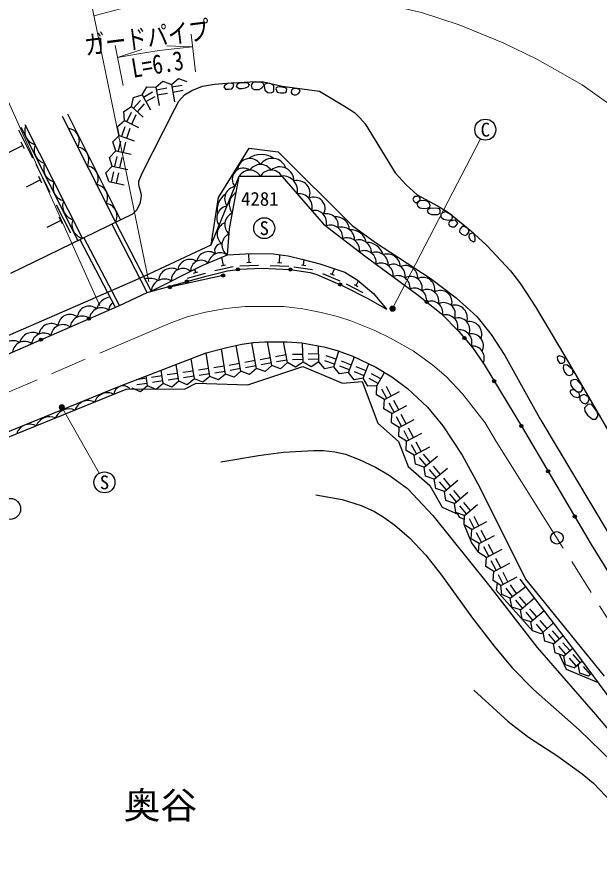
# Model space of a CAD drawing. Units: millimetres, scale not verified. Extents: x 40000 to 680000, y 20000 to 380000.
# Drawn here: x 418004 to 473507, y 259342 to 338934 of the extents above; entities that cross this region are included whole.
import ezdxf
from ezdxf.enums import TextEntityAlignment as Align

# ---------------------------------------------------------------- set-up
doc = ezdxf.new("R2010")
doc.units = ezdxf.units.MM
doc.header["$LTSCALE"] = 1000
doc.linetypes.add('CHAIN', pattern=[18.5, 12, -1.5, 3.5, -1.5])
for name, color, linetype, lineweight in [('M-BGD', 7, 'Continuous', 25), ('M-BMK', 2, 'CHAIN', 13), ('M-BMK-SRVR', 3, 'Continuous', 25), ('M-STR-HTXT', 7, 'Continuous', 13), ('M-STR-STRC', 7, 'Continuous', 25)]:
    doc.layers.add(name, color=color, linetype=linetype, lineweight=lineweight)
doc.layers.add('M-BMK-HTXT', color=7, linetype='Continuous')
doc.styles.add('ＭＳ ゴシック', font='')
doc.styles.get('ＭＳ ゴシック').set_extended_font_data('MS Gothic')

msp = doc.modelspace()

# ---------------------------------------------------------------- hatches: boundary and pattern name
at = {"layer": 'M-BGD'}
for points in [[(437821, 314319, -1), (437528, 314255, -1)], [(438922, 314849, -0.41421), (439050, 315018, -0.41421), (439219, 314891, -1)], [(443914, 314862, -1), (444213, 314847, -1)], [(434068, 313673, -1), (434357, 313752, -1)], [(432741, 313203, -1), (432448, 313138, -1)], [(448678, 313486, -0.41421), (448875, 313565, -0.41421), (448954, 313368, -1)], [(456937, 311865, -0.41421), (457148, 311889, -0.41421), (457172, 311679, -1)], [(424753, 310113, -1), (425028, 310233, -0.41421), (424951, 310036, -0.41421)], [(420173, 308107, -1), (420448, 308227, -0.41421), (420371, 308030, -0.41421)], [(460564, 308442, -0.41421), (460776, 308425, -0.41421), (460759, 308214, -1)], [(463411, 304343, -0.41421), (463617, 304293, -0.41421), (463567, 304087, -1)], [(466008, 300071, -0.41421), (466215, 300021, -0.41421), (466164, 299815, -1)], [(468553, 295767, -0.41421), (468759, 295714, -0.41421), (468706, 295509, -1)], [(471094, 291461, -0.41421), (471299, 291408, -0.41421), (471246, 291202, -1)]]:
    msp.add_hatch(color=256, dxfattribs=at).paths.add_polyline_path(points)
at = {"layer": 'M-STR-HTXT'}
for points in [[(454036, 311248, -1), (453596, 311009, -1)], [(422527, 301850, -1), (422088, 301610, -1)]]:
    msp.add_hatch(color=256, dxfattribs=at).paths.add_polyline_path(points)

# ---------------------------------------------------------------- linework, layer by layer
at = {"layer": 'M-BGD'}
for p, q in [((431267, 332226), (431927, 332800)), ((431927, 332800), (432744, 332487)), ((432744, 332487), (433404, 333061)), ((433404, 333061), (434221, 332749)), ((429955, 331498), (430393, 332256)), ((430393, 332256), (431267, 332226)), ((431267, 332226), (431573, 330492)), ((431310, 331980), (432295, 332154)), ((432744, 332487), (433036, 330832)), ((432787, 332241), (433772, 332415)), ((432874, 331749), (433859, 331923)), ((428944, 330390), (429117, 331248)), ((429117, 331248), (429955, 331498)), ((429955, 331498), (430751, 330065)), ((430077, 331279), (430951, 331765)), ((430320, 330842), (431194, 331328)), ((431397, 331488), (432382, 331662)), ((428211, 329913), (428944, 330390)), ((428944, 330390), (430067, 329365)), ((429129, 330222), (429803, 330960)), ((429498, 329885), (430172, 330623)), ((422833, 329694), (427900, 319599)), ((428286, 329042), (428211, 329913)), ((428511, 328932), (428949, 329831)), ((428961, 328713), (429399, 329612)), ((422342, 329447), (427406, 319359)), ((427608, 328490), (428286, 329042)), ((428286, 329042), (429611, 328396)), ((419545, 325462), (418194, 328141)), ((418398, 328403), (423834, 317621)), ((424265, 317831), (418825, 328650)), ((427776, 327632), (427608, 328490)), ((428011, 327547), (428351, 328487)), ((428481, 327376), (428821, 328317)), ((427171, 327000), (427776, 327632)), ((427776, 327632), (429200, 327116)), ((418601, 326667), (417262, 325991)), ((418759, 326354), (418444, 326979)), ((427444, 326169), (427171, 327000)), ((427688, 326113), (427909, 327089)), ((428175, 326003), (428397, 326978)), ((426839, 325537), (427444, 326169)), ((427112, 324706), (426839, 325537)), ((427356, 324651), (427577, 325626)), ((427444, 326169), (428910, 325836)), ((421198, 322183), (419848, 324862)), ((427843, 324540), (428065, 325515)), ((426507, 324074), (427112, 324706)), ((426780, 323243), (426507, 324074)), ((427024, 323188), (427245, 324163)), ((427112, 324706), (428578, 324373)), ((427511, 323077), (427733, 324052)), ((420255, 323387), (418916, 322712)), ((420413, 323075), (420097, 323700)), ((426780, 323243), (428246, 322911)), ((436546, 317198), (439205, 323734)), ((423148, 318316), (421797, 320995)), ((422205, 319520), (420866, 318845)), ((422362, 319208), (422047, 319833)), ((430431, 312673), (427061, 319191)), ((427406, 319359), (430826, 312782)), ((424021, 317712), (427393, 311269)), ((427787, 311441), (424410, 317902)), ((437696, 315248), (437537, 316017)), ((440142, 315538), (440108, 316364)), ((443049, 315504), (443085, 316262)), ((437490, 315205), (437901, 315290)), ((439256, 315200), (441054, 315275)), ((439933, 315529), (440352, 315546)), ((442136, 315247), (443934, 315161)), ((442839, 315514), (443259, 315494)), ((445124, 315310), (445539, 315250)), ((445332, 315280), (445405, 315794)), ((434268, 314039), (436003, 314516)), ((434854, 314511), (435259, 314623)), ((435056, 314567), (434973, 314870)), ((436875, 314772), (438638, 315136)), ((444398, 315110), (446180, 314856)), ((447124, 314482), (448777, 313770)), ((447876, 314485), (448262, 314319)), ((448069, 314402), (448294, 314924)), ((437674, 314287), (432595, 313170)), ((450331, 313340), (450554, 313770)), ((449394, 313488), (450992, 312659)), ((450145, 313437), (450518, 313243)), ((437893, 304894), (437526, 307298)), ((439368, 305166), (438914, 307629)), ((440843, 305438), (440393, 307876)), ((442318, 305710), (441901, 307973)), ((443793, 305982), (443427, 307968)), ((445293, 306023), (445242, 307848)), ((446792, 306065), (446750, 307574)), ((436410, 304668), (436068, 306909)), ((442182, 306447), (441199, 306266)), ((443657, 306720), (442674, 306538)), ((445272, 306773), (444272, 306746)), ((446771, 306815), (445772, 306787)), ((448451, 306312), (447500, 306623)), ((448218, 305599), (448701, 307078)), ((449615, 305054), (450190, 306526)), ((433444, 304216), (433201, 305814)), ((434927, 304442), (434634, 306363)), ((437780, 305635), (436791, 305484)), ((439232, 305903), (438248, 305722)), ((440707, 306175), (439724, 305994)), ((440798, 305684), (439814, 305502)), ((442273, 305956), (441289, 305774)), ((442318, 305710), (441662, 305131)), ((443137, 305403), (442318, 305710)), ((443748, 306228), (442765, 306046)), ((443793, 305982), (443137, 305403)), ((444555, 305553), (443793, 305982)), ((445286, 306273), (444286, 306246)), ((445293, 306023), (444555, 305553)), ((446055, 305594), (445293, 306023)), ((446785, 306315), (445786, 306287)), ((446792, 306065), (446055, 305594)), ((447365, 305404), (446792, 306065)), ((448296, 305837), (447345, 306147)), ((449706, 305286), (448775, 305650)), ((449888, 305752), (448957, 306116)), ((451012, 304508), (451548, 305879)), ((431961, 303990), (431767, 305266)), ((433331, 304957), (432343, 304806)), ((434814, 305183), (433826, 305032)), ((436297, 305409), (435308, 305258)), ((436372, 304915), (435384, 304764)), ((437855, 305141), (436867, 304990)), ((437893, 304894), (437219, 304336)), ((438712, 304587), (437893, 304894)), ((439323, 305412), (438339, 305230)), ((439368, 305166), (438712, 304587)), ((440187, 304859), (439368, 305166)), ((440843, 305438), (440187, 304859)), ((441662, 305131), (440843, 305438)), ((448218, 305599), (447365, 305404)), ((448753, 304907), (448218, 305599)), ((449615, 305054), (448753, 304907)), ((450150, 304361), (449615, 305054)), ((451103, 304741), (450172, 305104)), ((451285, 305206), (450354, 305570)), ((452688, 304439), (451813, 304922)), ((452325, 303782), (453030, 305058)), ((430365, 304505), (429377, 304354)), ((430478, 303764), (430333, 304717)), ((431848, 304731), (430860, 304580)), ((431924, 304237), (430935, 304086)), ((433407, 304463), (432418, 304312)), ((433444, 304216), (432771, 303658)), ((434253, 303884), (433444, 304216)), ((434889, 304689), (433901, 304538)), ((434927, 304442), (434253, 303884)), ((435736, 304110), (434927, 304442)), ((436410, 304668), (435736, 304110)), ((437219, 304336), (436410, 304668)), ((451012, 304508), (450150, 304361)), ((451451, 303751), (451012, 304508)), ((452446, 304001), (451571, 304485)), ((429805, 303206), (428996, 303538)), ((430441, 304011), (429452, 303860)), ((430478, 303764), (429805, 303206)), ((431288, 303432), (430478, 303764)), ((431961, 303990), (431288, 303432)), ((432771, 303658), (431961, 303990)), ((452325, 303782), (451451, 303751)), ((452282, 302909), (452325, 303782)), ((453253, 302577), (452782, 303459)), ((453694, 302813), (453223, 303695)), ((453032, 302459), (452282, 302909)), ((452989, 301586), (453032, 302459)), ((453032, 302459), (454466, 303226)), ((453960, 301254), (453489, 302136)), ((453739, 301137), (455173, 301903)), ((454401, 301490), (453929, 302372)), ((453739, 301137), (452989, 301586)), ((453696, 300263), (453739, 301137)), ((455108, 300167), (454636, 301049)), ((454446, 299814), (453696, 300263)), ((454667, 299931), (454195, 300813)), ((454446, 299814), (455880, 300580)), ((454403, 298940), (454446, 299814)), ((455374, 298608), (454902, 299490)), ((455815, 298844), (455343, 299726)), ((455153, 298491), (454403, 298940)), ((455110, 297617), (455153, 298491)), ((455153, 298491), (456587, 299257)), ((456081, 297285), (455609, 298167)), ((455860, 297168), (457353, 297965)), ((456522, 297521), (456050, 298403)), ((455860, 297168), (455110, 297617)), ((455997, 296304), (455860, 297168)), ((457015, 296178), (456373, 296945)), ((457398, 296499), (456756, 297266)), ((456823, 296018), (458093, 297082)), ((456823, 296018), (455997, 296304)), ((458362, 295350), (457719, 296116)), ((456960, 295154), (456823, 296018)), ((457978, 295028), (457336, 295795)), ((457787, 294868), (459057, 295932)), ((457787, 294868), (456960, 295154)), ((457923, 294004), (457787, 294868)), ((458941, 293879), (458299, 294645)), ((459325, 294200), (458683, 294966)), ((458750, 293718), (460020, 294782)), ((458750, 293718), (457923, 294004)), ((458886, 292854), (458750, 293718)), ((460288, 293050), (459646, 293816)), ((459905, 292729), (459263, 293495)), ((459713, 292568), (460983, 293632)), ((459713, 292568), (458886, 292854)), ((459850, 291704), (459713, 292568)), ((460868, 291579), (460226, 292345)), ((461251, 291900), (460609, 292667)), ((460676, 291418), (461916, 292457)), ((460676, 291418), (459850, 291704)), ((460624, 290545), (460676, 291418)), ((462034, 290434), (461572, 291321)), ((461369, 290088), (460624, 290545)), ((461591, 290203), (461129, 291090)), ((461369, 290088), (462805, 290836)), ((461316, 289215), (461369, 290088)), ((462284, 288873), (461822, 289760)), ((462727, 289104), (462265, 289991)), ((462062, 288758), (461316, 289215)), ((462062, 288758), (463527, 289521)), ((462009, 287884), (462062, 288758)), ((462977, 287543), (462515, 288430)), ((462755, 287427), (464249, 288205)), ((463420, 287774), (462958, 288661)), ((462755, 287427), (462009, 287884)), ((462702, 286554), (462755, 287427)), ((464113, 286443), (463651, 287330)), ((463448, 286097), (462702, 286554)), ((463669, 286212), (463208, 287099)), ((463448, 286097), (464971, 286890)), ((463395, 285224), (463448, 286097)), ((464362, 284882), (463900, 285769)), ((464806, 285113), (464344, 286000)), ((464141, 284766), (463395, 285224)), ((464141, 284766), (465693, 285575)), ((464220, 283895), (464141, 284766)), ((465228, 283703), (464637, 284510)), ((465026, 283555), (466521, 284648)), ((465631, 283998), (465041, 284805)), ((465026, 283555), (464220, 283895)), ((465178, 282694), (465026, 283555)), ((466576, 282916), (465920, 283670)), ((466010, 282423), (467336, 283577)), ((466010, 282423), (465178, 282694)), ((466199, 282588), (465542, 283342)), ((466163, 281562), (466010, 282423)), ((467183, 281456), (466527, 282210)), ((467560, 281784), (466904, 282538)), ((466994, 281292), (468247, 282381)), ((466994, 281292), (466163, 281562)), ((467147, 280430), (466994, 281292)), ((468167, 280324), (467511, 281078)), ((468545, 280652), (467888, 281406)), ((467979, 280160), (469157, 281184)), ((467979, 280160), (467147, 280430)), ((468320, 279463), (468167, 280324)), ((469718, 279684), (469061, 280439)), ((469152, 279192), (468320, 279463)), ((469340, 279356), (468684, 280111)), ((469152, 279192), (470067, 279988)), ((469304, 278331), (469152, 279192)), ((470325, 278224), (469668, 278979)), ((470702, 278552), (470046, 279307)), ((470136, 278060), (470978, 278792)), ((470136, 278060), (469304, 278331)), ((470288, 277199), (470136, 278060)), ((471309, 277092), (470653, 277847)), ((471686, 277420), (471030, 278175)), ((471120, 276928), (470288, 277199)), ((471120, 276928), (471875, 277585)), ((471650, 276395), (471498, 277256)), ((472671, 276289), (472014, 277043)), ((472482, 276125), (471650, 276395)), ((472482, 276125), (472769, 276374))]:
    msp.add_line(p, q, dxfattribs=at)
for points in [[(417436, 314509), (429052, 320159), (429454, 320542), (429756, 321137), (429865, 321607), (429887, 321927), (429873, 322104), (429694, 322651), (429637, 322963), (429628, 323255), (429687, 323441), (430001, 324103), (432997, 330037), (433462, 330904), (433989, 331484), (434692, 331921), (435706, 332305), (436838, 332502), (438036, 332595), (440780, 332772), (441501, 332721), (443292, 332331), (446838, 331846), (449401, 330318), (450196, 329825), (450701, 329307), (451193, 328738), (454063, 324068), (455103, 322907), (456157, 321971), (458087, 320933), (459141, 320276), (461199, 318610), (462789, 317131), (465045, 314716), (465994, 313502), (467434, 311304), (470216, 306615), (477019, 294914)], [(438179, 332605), (437842, 332428), (437752, 332239), (437887, 332033), (438214, 332033), (438495, 332070), (438631, 332227), (438696, 332457), (438479, 332624)], [(381825, 292596), (388311, 295525), (396040, 298933), (400419, 301048), (413950, 307173), (427041, 312869), (430097, 314184), (434634, 316318), (436546, 317198), (437236, 321724), (440164, 326415), (442917, 326063), (449959, 319057), (452175, 317419), (457404, 314024), (459873, 312144), (461836, 310365), (463212, 308657), (464513, 306658), (467858, 300664), (474457, 289612)], [(438071, 316245), (438283, 318737), (439205, 323734), (443249, 323758), (447225, 319177), (451215, 316139), (456119, 312514), (458438, 310676), (460135, 308948), (461427, 307427), (462528, 305795), (466196, 299762), (472737, 288676), (476867, 282004)], [(430826, 312782), (435674, 315223), (438071, 316245), (440367, 316379), (442434, 316351), (443863, 316155), (445182, 315855), (446893, 315383), (449261, 314607), (450438, 313869), (451984, 312559), (453228, 311079)], [(349452, 255468), (357107, 268338), (360310, 272770), (362465, 275520), (372521, 285015), (375587, 287114), (379471, 289597), (382405, 291071), (389013, 294084), (396577, 297649), (400834, 299597), (414597, 305665), (427787, 311441), (430431, 312673), (436057, 314220), (438101, 314731), (439293, 314902), (441312, 314986), (444069, 314854), (445969, 314583), (446582, 314388), (449082, 313312), (451520, 312047), (453228, 311079)], [(383933, 285632), (396749, 291075), (427563, 303657), (436045, 306903), (438037, 307434), (439439, 307746), (440562, 307899), (441648, 307974), (443740, 307967), (445157, 307863), (447251, 307483), (448542, 307135), (450019, 306607), (452210, 305564), (453731, 304626), (455244, 303523), (457129, 301757), (458612, 299975), (460443, 297179), (462123, 294078), (466465, 285373), (473962, 276126)], [(434065, 303494), (435086, 304043), (440022, 303871), (445263, 305619), (449044, 304018), (450901, 304197), (452417, 300204), (454372, 298462), (455302, 296090), (457355, 294278), (458553, 292232), (460017, 291558), (460163, 291248), (460562, 291091), (460642, 290852)], [(384721, 285494), (407303, 294878), (428442, 303441), (434065, 303494)], [(471189, 303378), (470780, 303361), (470715, 303226), (470780, 303030), (471051, 302759), (471461, 302660), (471661, 302790), (471581, 303088), (471385, 303205)], [(437464, 296522), (441055, 297153), (443413, 297442), (446266, 297621), (447232, 297607), (448324, 297492), (449315, 297258), (450618, 296770), (452183, 296020), (453494, 295256), (455223, 293986), (457655, 291432), (463065, 284669), (467574, 278834), (473156, 272454), (477953, 266819)], [(446515, 293382), (449025, 292961), (450808, 292363), (452096, 291788), (453009, 291231), (454042, 290506), (455418, 289311), (456987, 287638), (458468, 285732), (461423, 281651), (463476, 278986), (465221, 276899), (467227, 274854), (471598, 271005), (475778, 266956)], [(460624, 290545), (461341, 288804), (462009, 287884)], [(463768, 284995), (463697, 284316), (467147, 280430)], [(480120, 266425), (471166, 278545), (465984, 285354)], [(473418, 275496), (470396, 276765), (469720, 278195)], [(461550, 274778), (464830, 271803), (466774, 270306), (469473, 268553), (471864, 266804), (472966, 265915), (475225, 263558)]]:
    msp.add_lwpolyline(points, dxfattribs=at)
for points in [[(440327, 332429), (440408, 332112), (440628, 332003), (441090, 332003), (441324, 332112), (441567, 332396), (441438, 332641), (441146, 332704), (440804, 332704), (440524, 332672), (440422, 332573)], [(439197, 332053), (438958, 332265), (439051, 332532), (439294, 332677), (439987, 332629), (440162, 332454), (440054, 332259), (439772, 332117), (439463, 332056)], [(441567, 332396), (441629, 331922), (441929, 331712), (442258, 331687), (442498, 331810), (442498, 332020), (442487, 332351), (442337, 332471), (442066, 332598), (441782, 332552), (441646, 332523)], [(442683, 332052), (442813, 331756), (443139, 331672), (443450, 331672), (443629, 331711), (443712, 331814), (443739, 332023), (443655, 332153), (443409, 332188), (443005, 332264), (442840, 332233), (442723, 332150)], [(444197, 331944), (444161, 331707), (444256, 331547), (444453, 331486), (444613, 331486), (444842, 331621), (445014, 331805), (444949, 332001), (444732, 332091), (444445, 332095), (444294, 332045)], [(456105, 321820), (455905, 321801), (455812, 321689), (455738, 321541), (455799, 321385), (455962, 321249), (456116, 321249), (456205, 321293), (456443, 321477), (456443, 321656), (456302, 321830)], [(456762, 321421), (456424, 321380), (456209, 321224), (456135, 321079), (456209, 320884), (456417, 320728), (456758, 320660), (457094, 320697), (457353, 320777), (457402, 320963), (457312, 321206), (457097, 321374)], [(457915, 320697), (457348, 320653), (457176, 320547), (457114, 320404), (457239, 320214), (457520, 320097), (458109, 320097), (458361, 320214), (458361, 320466), (458274, 320631)], [(458574, 320255), (458399, 320090), (458399, 319864), (458661, 319657), (459156, 319544), (459448, 319631), (459522, 319832), (459483, 319999), (458952, 320322), (458790, 320346)], [(459555, 319536), (459245, 319427), (459149, 319245), (459241, 319030), (459461, 318917), (459724, 318917), (459814, 318997), (460026, 319226), (459961, 319367), (459820, 319542)], [(460436, 318952), (460226, 318687), (460184, 318448), (460411, 318211), (460733, 318107), (460913, 318198), (461121, 318473), (461012, 318761), (460641, 318940)], [(461122, 318214), (461094, 317920), (461229, 317641), (461520, 317494), (461691, 317625), (461691, 317848), (461632, 318128), (461531, 318301), (461298, 318277)], [(470012, 306552), (469672, 306641), (469478, 306502), (469511, 306257), (469706, 305923), (470006, 305923), (470223, 306068), (470223, 306418)], [(470402, 305784), (470101, 305745), (470060, 305451), (470178, 305067), (470416, 304832), (470682, 304758), (470926, 304854), (471008, 305043), (470967, 305323)], [(471344, 304370), (471032, 304351), (470809, 304247), (470765, 304101), (470791, 303813), (470993, 303552), (471385, 303205), (471735, 303205), (471917, 303401), (471867, 303776)], [(472056, 302951), (471661, 302790), (471661, 302453), (471900, 302159), (472179, 302054), (472413, 302210), (472527, 302444), (472473, 302733)], [(472427, 301991), (472112, 301676), (472122, 301376), (472396, 300989), (472865, 300600), (473176, 300600), (473375, 300900), (473333, 301254), (472791, 301991), (472582, 302030)]]:
    msp.add_lwpolyline(points, close=True, dxfattribs=at)
for centre in [(437674, 314287), (439071, 314870), (444064, 314854), (434212, 313713), (432595, 313170), (448816, 313427), (457055, 311772), (424891, 310173), (420311, 308167), (460661, 308328), (463489, 304215), (466086, 299943), (468630, 295638), (471170, 291332)]:
    msp.add_circle(centre, 150, dxfattribs=at)
for centre, radius, start, end in [((420078, 328038), 1309, 156.88154, 256.50157), ((422774, 327104), 1201, 330.28188, 83.02924), ((420977, 326251), 1309, 156.89811, 256.48499), ((423672, 325317), 1200, 330.22836, 83.08276), ((441312, 323647), 2166, 55.22848, 124.93475), ((421925, 324489), 1346, 158.69183, 254.69127), ((440216, 324249), 1174, 31.12058, 174.7877), ((441228, 323637), 1219, 34.26367, 146.40505), ((442348, 324063), 1379, 18.51075, 144.88001), ((424569, 323529), 1201, 330.26352, 83.0476), ((439596, 323456), 1055, 54.24653, 221.54409), ((440220, 323131), 1180, 31.36712, 149.30159), ((442242, 323143), 1180, 31.36712, 149.30159), ((443084, 323298), 1331, 359.5013, 129.64005), ((422776, 322679), 1311, 156.9728, 256.41031), ((443371, 322380), 1382, 346.86438, 95.05487), ((444737, 322118), 1212, 336.53357, 105.38569), ((425466, 321742), 1201, 330.27379, 83.03734), ((438976, 321608), 1160, 98.34823, 217.37785), ((438853, 320578), 1749, 122.9901, 192.73598), ((439549, 321044), 1298, 119.13386, 219.95872), ((444881, 320796), 1281, 344.57474, 97.34451), ((446318, 320683), 1062, 327.43688, 116.21957), ((423718, 320914), 1343, 158.56634, 254.81676), ((426359, 319952), 1204, 330.46997, 82.84115), ((438222, 319755), 1160, 98.34823, 217.37785), ((438977, 319132), 1159, 111.38789, 230.50579), ((446364, 319327), 1156, 343.10791, 102.4076), ((447548, 319075), 1089, 347.53344, 107.94948), ((424585, 319111), 1320, 157.44477, 255.93834), ((438262, 318227), 1168, 111.5562, 233.20189), ((448388, 318561), 1324, 3.05814, 94.65704), ((447909, 317917), 1160, 353.19601, 112.22563), ((448954, 317638), 1250, 359.55464, 105.867), ((449833, 317129), 1508, 11.79452, 94.65027), ((438696, 317195), 1138, 113.60124, 236.66798), ((449500, 316705), 1160, 353.19601, 112.22563), ((450571, 316459), 1225, 358.48513, 107.46068), ((437485, 316671), 625, 82.91582, 211.00501), ((451312, 315745), 1692, 17.99866, 90.1271), ((436287, 315384), 1170, 55.53292, 167.58731), ((437414, 315259), 1184, 56.29468, 169.85699), ((451101, 315497), 1160, 353.71906, 112.75094), ((452213, 315315), 1188, 356.18178, 110.57473), ((453303, 315063), 1264, 3.12419, 107.54161), ((434507, 314650), 1173, 57.14615, 171.08214), ((435572, 314738), 995, 47.23329, 183.76926), ((452709, 314303), 1160, 354.00669, 113.03631), ((453897, 314227), 1125, 350.75115, 116.29185), ((455035, 314054), 1175, 355.74992, 113.54056), ((432768, 313709), 1264, 62.66878, 175.21647), ((433846, 313845), 1106, 48.45301, 185.01972), ((430581, 311721), 2290, 66.09943, 99.49359), ((432069, 312703), 1245, 57.10859, 176.36414), ((454317, 313114), 1160, 354.00669, 113.03631), ((455546, 313092), 1096, 346.43101, 119.47304), ((456731, 312994), 1106, 345.1881, 118.31334), ((455904, 311916), 1160, 352.86109, 111.90387), ((457109, 311840), 1112, 346.61769, 116.54013), ((458365, 311749), 1116, 342.51295, 120.40291), ((427160, 310630), 1621, 99.58369, 162.64009), ((424908, 310231), 1130, 51.35863, 175.94247), ((426079, 310050), 1160, 54.13574, 173.16536), ((427811, 310858), 1061, 127.43004, 172.82801), ((457457, 310685), 1159, 351.2202, 110.32942), ((458687, 310599), 1102, 338.46994, 116.78116), ((459743, 310261), 1195, 341.59884, 105.23396), ((423064, 309457), 1116, 49.98075, 177.32036), ((424247, 309248), 1160, 54.13574, 173.16536), ((458883, 309382), 1160, 344.96393, 103.99355), ((421292, 308517), 1190, 56.47459, 170.82652), ((460049, 309122), 1125, 337.75727, 107.44806), ((461110, 308704), 1202, 339.4238, 101.1866), ((419520, 307576), 1278, 62.15904, 165.14206), ((422414, 308446), 1160, 54.13574, 173.16536), ((460211, 307940), 1160, 341.20045, 100.25191), ((417657, 306845), 1231, 59.32199, 167.97911), ((420582, 307644), 1160, 54.13574, 173.16536), ((461336, 307587), 1137, 332.81238, 102.50825), ((418750, 306841), 1160, 54.13574, 173.16536), ((461392, 306409), 1160, 335.05389, 94.13332), ((428138, 302903), 868, 38.61669, 175.72329), ((426665, 301804), 1313, 62.4276, 161.67576), ((424814, 301046), 1318, 62.69311, 161.41024), ((423004, 300187), 1396, 66.30859, 157.79476), ((419237, 298833), 1290, 61.22284, 162.88052), ((421155, 299425), 1405, 66.68168, 157.42167)]:
    msp.add_arc(centre, radius, start, end, dxfattribs=at)
at = {"layer": 'M-BMK'}
msp.add_lwpolyline([(385092, 289453), (388479, 290904), (391887, 292365), (431856, 309427), (432794, 309822), (434254, 310334), (435980, 310786), (437924, 311127), (439773, 311334), (443429, 311334), (445279, 311100), (446997, 310747), (448578, 310386), (449845, 309974), (452075, 309063), (453621, 308306), (455760, 307095), (457653, 305749), (458931, 304648), (460470, 303008), (462620, 300252), (463691, 298479), (475071, 280376)], dxfattribs=at)
at = {"layer": 'M-BMK-SRVR'}
msp.add_circle((469466, 289293), 600, dxfattribs=at)
at = {"layer": 'M-STR-HTXT'}
for p, q in [((425022, 340631), (430601, 313687)), ((434630, 337262), (435029, 333668)), ((414686, 336425), (425918, 311392)), ((427385, 336187), (428134, 332391)), ((434764, 336055), (432311, 336150)), ((427612, 335034), (429939, 335819)), ((453816, 311128), (462188, 327288)), ((422308, 301730), (425873, 295450))]:
    msp.add_line(p, q, dxfattribs=at)
for points in [[(425359, 339005), (425492, 339044), (429578, 340120), (433658, 340837), (438100, 341334), (445317, 341334), (450183, 340719), (453351, 340068), (456572, 339333), (460171, 338162), (464360, 336451), (467623, 334853), (471884, 332441), (476174, 329390)], [(427612, 335034), (429617, 335411), (431566, 335701), (433588, 335943), (434764, 336055)]]:
    msp.add_lwpolyline(points, dxfattribs=at)
for centre in [(453816, 311128), (422308, 301730)]:
    msp.add_circle(centre, 250, dxfattribs=at)
at = {"layer": 'M-STR-STRC'}
for centre in [(462648, 328175), (441588, 318792), (426366, 294581), (417378, 292052)]:
    msp.add_circle(centre, 1000, dxfattribs=at)

# ---------------------------------------------------------------- texts
at = {"layer": 'M-BMK-HTXT', "style": 'ＭＳ ゴシック'}
msp.add_text('4281', height=1320, dxfattribs=at).set_placement((439369, 321584), align=Align.MIDDLE_LEFT)
msp.add_text('奥谷', height=2566, dxfattribs=at).set_placement((431689, 263822), align=Align.MIDDLE_CENTER)
at = {"layer": 'M-STR-HTXT', "style": 'ＭＳ ゴシック', "width": 0.8}
msp.add_text('ガードパイプ', height=1833, rotation=7.363, dxfattribs=at).set_placement((430598, 335505), align=Align.BOTTOM_CENTER)
msp.add_text('L=6.3', height=1833, rotation=9.31, dxfattribs=at).set_placement((431259, 335322), align=Align.TOP_CENTER)
at = {"layer": 'M-STR-STRC', "style": 'ＭＳ ゴシック'}
for s, p in [('C', (462648, 328175)), ('S', (441588, 318792)), ('S', (426366, 294581))]:
    msp.add_text(s, height=1320, dxfattribs=at).set_placement(p, align=Align.MIDDLE_CENTER)

doc.saveas('drawing.dxf')
